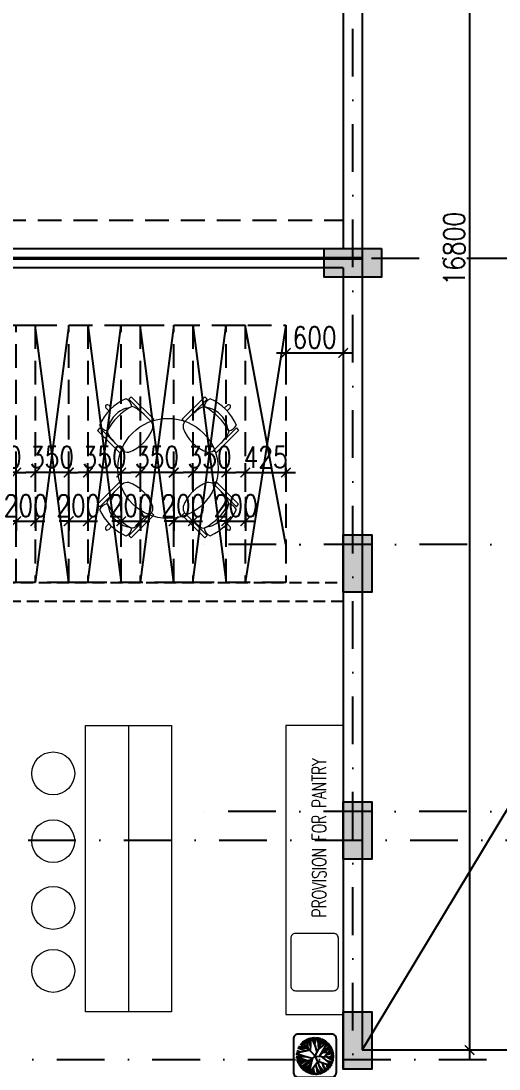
# Model space of a CAD drawing. Extents: x -32840 to 422982, y 280745 to 888746.
# Drawn here: x 235016 to 240023, y 346305 to 357292 of the extents above; entities that cross this region are included whole.
import ezdxf

# ---------------------------------------------------------------- set-up
doc = ezdxf.new("R2010")
doc.units = 0
doc.header["$LTSCALE"] = 1000
doc.header["$PDMODE"] = 3
for name, pattern in [('CONTINOUS', [0]), ('DASHDOT', [1, 0.5, -0.25, 0, -0.25]), ('HIDDEN', [0.375, 0.25, -0.125]), ('HIDDEN2', [0.1875, 0.125, -0.0625])]:
    doc.linetypes.add(name, pattern=pattern)
doc.layers.get('Defpoints').update_dxf_attribs({"linetype": 'HIDDEN'})
for name, color, linetype in [('3', 3, 'Continuous'), ('A-Chejja', 5, 'HIDDEN'), ('a-dim', 3, 'Continuous'), ('A-duct', 1, 'Continuous'), ('A-GRID', 31, 'DASHDOT'), ('A-GRID NO', 40, 'CONTINOUS'), ('A-LOW-WALL', 4, 'Continuous'), ('A-Rail', 1, 'Continuous'), ('A-WALL', 7, 'CONTINOUS'), ('N-LANDSCAPE', 94, 'Continuous'), ('Ra-Hatch', 251, 'Continuous'), ('S-RCWALL', 10, 'Continuous'), ('S-RCWALL HATCH', 165, 'Continuous')]:
    doc.layers.add(name, color=color, linetype=linetype)
doc.layers.add('A-BEAM1', color=1, linetype='HIDDEN2', transparency=0.5)
doc.layers.add('N-FURN', color=1, linetype='Continuous', lineweight=20)
doc.styles.add('ROMANS', font='romans.shx', dxfattribs={"width": 0.8})
doc.dimstyles.new('dim-1', dxfattribs={"dimscale": 100, "dimtxt": 2.25, "dimasz": 1, "dimexe": 1, "dimexo": 1, "dimgap": 0.5, "dimtad": 1, "dimdec": 0, "dimzin": 3, "dimdsep": 46, "dimtxsty": 'ROMANS', "dimblk": 'ARCHTICK', "dimcen": 0.0625, "dimdle": 1, "dimclrd": 256, "dimclre": 256, "dimclrt": 6, "dimadec": 0, "dimazin": 0, "dimtfac": 1, "dimtdec": 0, "dimtix": 1, "dimtmove": 1, "dimatfit": 3, "dimfxl": 1, "dimfrac": 2, "dimtolj": 1, "dimtzin": 3, "dimarcsym": 0})

# ---------------------------------------------------------------- blocks, each defined once
blk = doc.blocks.new('_ArchTick')
at = {"color": 0, "linetype": 'ByBlock', "const_width": 0.15}
blk.add_lwpolyline([(-0.5, -0.5), (0.5, 0.5)], dxfattribs=at)
blk = doc.blocks.new('*D2711')
at = {"layer": 'a-dim', "lineweight": -2, "transparency": 16777216}
for p, q in [((239715, 363405), (239715, 346405)), ((238691, 363305), (239815, 363305)), ((238691, 346505), (239815, 346505))]:
    blk.add_line(p, q, dxfattribs=at)
at = {"layer": 'Defpoints', "color": 0, "transparency": 16777216}
for p in [(238591, 363305), (238591, 346505), (239715, 346505)]:
    blk.add_point(p, dxfattribs=at)
at = {"layer": 'a-dim', "lineweight": -2, "transparency": 16777216, "xscale": 100, "yscale": 100, "zscale": 100}
for p, rotation in [((239715, 363305), 90), ((239715, 346505), 270)]:
    blk.add_blockref('_ArchTick', p, dxfattribs=dict(at, rotation=rotation))
at = {"layer": 'a-dim', "color": 6, "transparency": 16777216, "insert": (239553, 354905), "char_height": 225, "attachment_point": 5, "rotation": 90, "style": 'ROMANS'}
blk.add_mtext('\\A1;16800', dxfattribs=at)
blk = doc.blocks.new('*D2540')
at = {"layer": 'a-dim', "lineweight": -2, "transparency": 16777216}
for p, q in [((237791, 354005), (237791, 353712)), ((238391, 354005), (238391, 353712)), ((237691, 353812), (238491, 353812))]:
    blk.add_line(p, q, dxfattribs=at)
at = {"layer": 'Defpoints', "color": 0, "transparency": 16777216}
for p in [(237791, 354105), (238391, 354105), (238391, 353812)]:
    blk.add_point(p, dxfattribs=at)
at = {"layer": 'a-dim', "lineweight": -2, "transparency": 16777216, "xscale": 100, "yscale": 100, "zscale": 100, "rotation": 180}
blk.add_blockref('_ArchTick', (237791, 353812), dxfattribs=at)
at = {"layer": 'a-dim', "lineweight": -2, "transparency": 16777216, "xscale": 100, "yscale": 100, "zscale": 100}
blk.add_blockref('_ArchTick', (238391, 353812), dxfattribs=at)
at = {"layer": 'a-dim', "color": 6, "transparency": 16777216, "insert": (238091, 353974), "char_height": 225, "attachment_point": 5, "style": 'ROMANS'}
blk.add_mtext('\\A1;600', dxfattribs=at)
blk = doc.blocks.new('*D2552')
at = {"layer": 'a-dim', "lineweight": -2, "transparency": 16777216}
for p, q in [((237366, 352382), (237366, 352658)), ((237791, 352505), (237791, 352658)), ((237366, 352558), (237266, 352558)), ((237366, 352558), (237791, 352558)), ((237791, 352558), (237891, 352558))]:
    blk.add_line(p, q, dxfattribs=at)
at = {"layer": 'Defpoints', "color": 0, "transparency": 16777216}
for p in [(237791, 352558), (237791, 352405), (237366, 352282)]:
    blk.add_point(p, dxfattribs=at)
at = {"layer": 'a-dim', "lineweight": -2, "transparency": 16777216, "xscale": 100, "yscale": 100, "zscale": 100}
blk.add_blockref('_ArchTick', (237366, 352558), dxfattribs=at)
at = {"layer": 'a-dim', "lineweight": -2, "transparency": 16777216, "xscale": 100, "yscale": 100, "zscale": 100, "rotation": 180}
blk.add_blockref('_ArchTick', (237791, 352558), dxfattribs=at)
at = {"layer": 'a-dim', "color": 6, "transparency": 16777216, "insert": (237578, 352720), "char_height": 225, "attachment_point": 5, "style": 'ROMANS'}
blk.add_mtext('\\A1;425', dxfattribs=at)
blk = doc.blocks.new('*D2553')
at = {"layer": 'a-dim', "lineweight": -2, "transparency": 16777216}
for p, q in [((237166, 352305), (237166, 351948)), ((237366, 352305), (237366, 351948)), ((237166, 352048), (237066, 352048)), ((237166, 352048), (237366, 352048)), ((237366, 352048), (237466, 352048))]:
    blk.add_line(p, q, dxfattribs=at)
at = {"layer": 'Defpoints', "color": 0, "transparency": 16777216}
for p in [(237166, 352405), (237366, 352405), (237366, 352048)]:
    blk.add_point(p, dxfattribs=at)
at = {"layer": 'a-dim', "lineweight": -2, "transparency": 16777216, "xscale": 100, "yscale": 100, "zscale": 100}
blk.add_blockref('_ArchTick', (237166, 352048), dxfattribs=at)
at = {"layer": 'a-dim', "lineweight": -2, "transparency": 16777216, "xscale": 100, "yscale": 100, "zscale": 100, "rotation": 180}
blk.add_blockref('_ArchTick', (237366, 352048), dxfattribs=at)
at = {"layer": 'a-dim', "color": 6, "transparency": 16777216, "insert": (237266, 352211), "char_height": 225, "attachment_point": 5, "style": 'ROMANS'}
blk.add_mtext('\\A1;200', dxfattribs=at)
blk = doc.blocks.new('*D2554')
at = {"layer": 'a-dim', "lineweight": -2, "transparency": 16777216}
for p, q in [((236816, 352382), (236816, 352658)), ((237166, 352382), (237166, 352658)), ((236816, 352558), (236716, 352558)), ((237166, 352558), (236816, 352558)), ((237166, 352558), (237266, 352558))]:
    blk.add_line(p, q, dxfattribs=at)
at = {"layer": 'Defpoints', "color": 0, "transparency": 16777216}
for p in [(236816, 352558), (236816, 352282), (237166, 352282)]:
    blk.add_point(p, dxfattribs=at)
at = {"layer": 'a-dim', "lineweight": -2, "transparency": 16777216, "xscale": 100, "yscale": 100, "zscale": 100}
blk.add_blockref('_ArchTick', (236816, 352558), dxfattribs=at)
at = {"layer": 'a-dim', "lineweight": -2, "transparency": 16777216, "xscale": 100, "yscale": 100, "zscale": 100, "rotation": 180}
blk.add_blockref('_ArchTick', (237166, 352558), dxfattribs=at)
at = {"layer": 'a-dim', "color": 6, "transparency": 16777216, "insert": (236991, 352720), "char_height": 225, "attachment_point": 5, "style": 'ROMANS'}
blk.add_mtext('\\A1;350', dxfattribs=at)
blk = doc.blocks.new('*D2555')
at = {"layer": 'a-dim', "lineweight": -2, "transparency": 16777216}
for p, q in [((236616, 352305), (236616, 351948)), ((236816, 352305), (236816, 351948)), ((236616, 352048), (236516, 352048)), ((236616, 352048), (236816, 352048)), ((236816, 352048), (236916, 352048))]:
    blk.add_line(p, q, dxfattribs=at)
at = {"layer": 'Defpoints', "color": 0, "transparency": 16777216}
for p in [(236616, 352405), (236816, 352405), (236816, 352048)]:
    blk.add_point(p, dxfattribs=at)
at = {"layer": 'a-dim', "lineweight": -2, "transparency": 16777216, "xscale": 100, "yscale": 100, "zscale": 100}
blk.add_blockref('_ArchTick', (236616, 352048), dxfattribs=at)
at = {"layer": 'a-dim', "lineweight": -2, "transparency": 16777216, "xscale": 100, "yscale": 100, "zscale": 100, "rotation": 180}
blk.add_blockref('_ArchTick', (236816, 352048), dxfattribs=at)
at = {"layer": 'a-dim', "color": 6, "transparency": 16777216, "insert": (236716, 352211), "char_height": 225, "attachment_point": 5, "style": 'ROMANS'}
blk.add_mtext('\\A1;200', dxfattribs=at)
blk = doc.blocks.new('*D2556')
at = {"layer": 'a-dim', "lineweight": -2, "transparency": 16777216}
for p, q in [((236266, 352382), (236266, 352658)), ((236616, 352382), (236616, 352658)), ((236266, 352558), (236166, 352558)), ((236616, 352558), (236266, 352558)), ((236616, 352558), (236716, 352558))]:
    blk.add_line(p, q, dxfattribs=at)
at = {"layer": 'Defpoints', "color": 0, "transparency": 16777216}
for p in [(236266, 352558), (236266, 352282), (236616, 352282)]:
    blk.add_point(p, dxfattribs=at)
at = {"layer": 'a-dim', "lineweight": -2, "transparency": 16777216, "xscale": 100, "yscale": 100, "zscale": 100}
blk.add_blockref('_ArchTick', (236266, 352558), dxfattribs=at)
at = {"layer": 'a-dim', "lineweight": -2, "transparency": 16777216, "xscale": 100, "yscale": 100, "zscale": 100, "rotation": 180}
blk.add_blockref('_ArchTick', (236616, 352558), dxfattribs=at)
at = {"layer": 'a-dim', "color": 6, "transparency": 16777216, "insert": (236441, 352720), "char_height": 225, "attachment_point": 5, "style": 'ROMANS'}
blk.add_mtext('\\A1;350', dxfattribs=at)
blk = doc.blocks.new('*D2557')
at = {"layer": 'a-dim', "lineweight": -2, "transparency": 16777216}
for p, q in [((236066, 352305), (236066, 351948)), ((236266, 352305), (236266, 351948)), ((236066, 352048), (235966, 352048)), ((236066, 352048), (236266, 352048)), ((236266, 352048), (236366, 352048))]:
    blk.add_line(p, q, dxfattribs=at)
at = {"layer": 'Defpoints', "color": 0, "transparency": 16777216}
for p in [(236066, 352405), (236266, 352405), (236266, 352048)]:
    blk.add_point(p, dxfattribs=at)
at = {"layer": 'a-dim', "lineweight": -2, "transparency": 16777216, "xscale": 100, "yscale": 100, "zscale": 100}
blk.add_blockref('_ArchTick', (236066, 352048), dxfattribs=at)
at = {"layer": 'a-dim', "lineweight": -2, "transparency": 16777216, "xscale": 100, "yscale": 100, "zscale": 100, "rotation": 180}
blk.add_blockref('_ArchTick', (236266, 352048), dxfattribs=at)
at = {"layer": 'a-dim', "color": 6, "transparency": 16777216, "insert": (236166, 352211), "char_height": 225, "attachment_point": 5, "style": 'ROMANS'}
blk.add_mtext('\\A1;200', dxfattribs=at)
blk = doc.blocks.new('*D2558')
at = {"layer": 'a-dim', "lineweight": -2, "transparency": 16777216}
for p, q in [((235716, 352505), (235716, 352658)), ((236066, 352382), (236066, 352658)), ((235716, 352558), (235616, 352558)), ((236066, 352558), (235716, 352558)), ((236066, 352558), (236166, 352558))]:
    blk.add_line(p, q, dxfattribs=at)
at = {"layer": 'Defpoints', "color": 0, "transparency": 16777216}
for p in [(235716, 352558), (235716, 352405), (236066, 352282)]:
    blk.add_point(p, dxfattribs=at)
at = {"layer": 'a-dim', "lineweight": -2, "transparency": 16777216, "xscale": 100, "yscale": 100, "zscale": 100}
blk.add_blockref('_ArchTick', (235716, 352558), dxfattribs=at)
at = {"layer": 'a-dim', "lineweight": -2, "transparency": 16777216, "xscale": 100, "yscale": 100, "zscale": 100, "rotation": 180}
blk.add_blockref('_ArchTick', (236066, 352558), dxfattribs=at)
at = {"layer": 'a-dim', "color": 6, "transparency": 16777216, "insert": (235891, 352720), "char_height": 225, "attachment_point": 5, "style": 'ROMANS'}
blk.add_mtext('\\A1;350', dxfattribs=at)
blk = doc.blocks.new('*D2559')
at = {"layer": 'a-dim', "lineweight": -2, "transparency": 16777216}
for p, q in [((235516, 352305), (235516, 351948)), ((235716, 352305), (235716, 351948)), ((235516, 352048), (235416, 352048)), ((235516, 352048), (235716, 352048)), ((235716, 352048), (235816, 352048))]:
    blk.add_line(p, q, dxfattribs=at)
at = {"layer": 'Defpoints', "color": 0, "transparency": 16777216}
for p in [(235516, 352405), (235716, 352405), (235716, 352048)]:
    blk.add_point(p, dxfattribs=at)
at = {"layer": 'a-dim', "lineweight": -2, "transparency": 16777216, "xscale": 100, "yscale": 100, "zscale": 100}
blk.add_blockref('_ArchTick', (235516, 352048), dxfattribs=at)
at = {"layer": 'a-dim', "lineweight": -2, "transparency": 16777216, "xscale": 100, "yscale": 100, "zscale": 100, "rotation": 180}
blk.add_blockref('_ArchTick', (235716, 352048), dxfattribs=at)
at = {"layer": 'a-dim', "color": 6, "transparency": 16777216, "insert": (235616, 352211), "char_height": 225, "attachment_point": 5, "style": 'ROMANS'}
blk.add_mtext('\\A1;200', dxfattribs=at)
blk = doc.blocks.new('*D2560')
at = {"layer": 'a-dim', "lineweight": -2, "transparency": 16777216}
for p, q in [((235166, 352505), (235166, 352658)), ((235516, 352382), (235516, 352658)), ((235166, 352558), (235066, 352558)), ((235516, 352558), (235166, 352558)), ((235516, 352558), (235616, 352558))]:
    blk.add_line(p, q, dxfattribs=at)
at = {"layer": 'Defpoints', "color": 0, "transparency": 16777216}
for p in [(235166, 352558), (235166, 352405), (235516, 352282)]:
    blk.add_point(p, dxfattribs=at)
at = {"layer": 'a-dim', "lineweight": -2, "transparency": 16777216, "xscale": 100, "yscale": 100, "zscale": 100}
blk.add_blockref('_ArchTick', (235166, 352558), dxfattribs=at)
at = {"layer": 'a-dim', "lineweight": -2, "transparency": 16777216, "xscale": 100, "yscale": 100, "zscale": 100, "rotation": 180}
blk.add_blockref('_ArchTick', (235516, 352558), dxfattribs=at)
at = {"layer": 'a-dim', "color": 6, "transparency": 16777216, "insert": (235341, 352720), "char_height": 225, "attachment_point": 5, "style": 'ROMANS'}
blk.add_mtext('\\A1;350', dxfattribs=at)
blk = doc.blocks.new('*D2561')
at = {"layer": 'a-dim', "lineweight": -2, "transparency": 16777216}
for p, q in [((234966, 352305), (234966, 351948)), ((235166, 352305), (235166, 351948)), ((234966, 352048), (234866, 352048)), ((234966, 352048), (235166, 352048)), ((235166, 352048), (235266, 352048))]:
    blk.add_line(p, q, dxfattribs=at)
at = {"layer": 'Defpoints', "color": 0, "transparency": 16777216}
for p in [(234966, 352405), (235166, 352405), (235166, 352048)]:
    blk.add_point(p, dxfattribs=at)
at = {"layer": 'a-dim', "lineweight": -2, "transparency": 16777216, "xscale": 100, "yscale": 100, "zscale": 100}
blk.add_blockref('_ArchTick', (234966, 352048), dxfattribs=at)
at = {"layer": 'a-dim', "lineweight": -2, "transparency": 16777216, "xscale": 100, "yscale": 100, "zscale": 100, "rotation": 180}
blk.add_blockref('_ArchTick', (235166, 352048), dxfattribs=at)
at = {"layer": 'a-dim', "color": 6, "transparency": 16777216, "insert": (235066, 352211), "char_height": 225, "attachment_point": 5, "style": 'ROMANS'}
blk.add_mtext('\\A1;200', dxfattribs=at)
blk = doc.blocks.new('*D2562')
at = {"layer": 'a-dim', "lineweight": -2, "transparency": 16777216}
for p, q in [((234616, 352505), (234616, 352658)), ((234966, 352382), (234966, 352658)), ((234616, 352558), (234516, 352558)), ((234966, 352558), (234616, 352558)), ((234966, 352558), (235066, 352558))]:
    blk.add_line(p, q, dxfattribs=at)
at = {"layer": 'Defpoints', "color": 0, "transparency": 16777216}
for p in [(234616, 352558), (234616, 352405), (234966, 352282)]:
    blk.add_point(p, dxfattribs=at)
at = {"layer": 'a-dim', "lineweight": -2, "transparency": 16777216, "xscale": 100, "yscale": 100, "zscale": 100}
blk.add_blockref('_ArchTick', (234616, 352558), dxfattribs=at)
at = {"layer": 'a-dim', "lineweight": -2, "transparency": 16777216, "xscale": 100, "yscale": 100, "zscale": 100, "rotation": 180}
blk.add_blockref('_ArchTick', (234966, 352558), dxfattribs=at)
at = {"layer": 'a-dim', "color": 6, "transparency": 16777216, "insert": (234791, 352720), "char_height": 225, "attachment_point": 5, "style": 'ROMANS'}
blk.add_mtext('\\A1;350', dxfattribs=at)
blk = doc.blocks.new('WWWWW')
at = {"layer": 'N-FURN', "lineweight": 5}
for p, q in [((370912, -176778), (370943, -176810)), ((370972, -176781), (370941, -176750)), ((371128, -176780), (371156, -176775)), ((371156, -176775), (371182, -176763)), ((371208, -176769), (371182, -176763)), ((371240, -176789), (371208, -176769)), ((371884, -176789), (371917, -176769)), ((371917, -176769), (371942, -176763)), ((371969, -176775), (371942, -176763)), ((371997, -176780), (371969, -176775)), ((372152, -176781), (372184, -176750)), ((372212, -176778), (372182, -176810)), ((371271, -176817), (371240, -176789)), ((371311, -176845), (371271, -176817)), ((371813, -176845), (371853, -176817)), ((371853, -176817), (371884, -176789)), ((370925, -177020), (370936, -176993)), ((370936, -176993), (370942, -176965)), ((372188, -176993), (372183, -176965)), ((372200, -177020), (372188, -176993)), ((370925, -177020), (370930, -177045)), ((370930, -177045), (370950, -177078)), ((370950, -177078), (370978, -177109)), ((370978, -177109), (371006, -177149)), ((372147, -177109), (372118, -177149)), ((372174, -177078), (372147, -177109)), ((372194, -177045), (372174, -177078)), ((372200, -177020), (372194, -177045)), ((370978, -177693), (371006, -177654)), ((372147, -177693), (372118, -177654)), ((370925, -177783), (370930, -177757)), ((370930, -177757), (370950, -177725)), ((370950, -177725), (370978, -177693)), ((372174, -177725), (372147, -177693)), ((372194, -177757), (372174, -177725)), ((372200, -177783), (372194, -177757)), ((370925, -177783), (370936, -177809)), ((370936, -177809), (370942, -177837)), ((372188, -177809), (372183, -177837)), ((372200, -177783), (372188, -177809)), ((371271, -177986), (371240, -178014)), ((371311, -177958), (371271, -177986)), ((371813, -177958), (371853, -177986)), ((371853, -177986), (371884, -178014)), ((370912, -178025), (370943, -177993)), ((370972, -178022), (370941, -178053)), ((371128, -178023), (371156, -178028)), ((371156, -178028), (371182, -178039)), ((371208, -178034), (371182, -178039)), ((371240, -178014), (371208, -178034)), ((371884, -178014), (371917, -178034)), ((371917, -178034), (371942, -178039)), ((371969, -178028), (371942, -178039)), ((371997, -178023), (371969, -178028)), ((372152, -178022), (372184, -178053)), ((372212, -178025), (372182, -177993))]:
    blk.add_line(p, q, dxfattribs=at)
for points in [[(371176, -176661), (371152, -176686), (371389, -176923), (371413, -176898)], [(371948, -176661), (371973, -176686), (371736, -176923), (371711, -176898)], [(370847, -176989), (370822, -177014), (371059, -177251), (371084, -177226)], [(372278, -176989), (372302, -177014), (372065, -177251), (372040, -177226)], [(370847, -177814), (370822, -177789), (371059, -177552), (371084, -177576)], [(372278, -177814), (372302, -177789), (372065, -177552), (372040, -177576)], [(371176, -178142), (371152, -178117), (371389, -177880), (371413, -177904)], [(371948, -178142), (371973, -178117), (371736, -177880), (371711, -177904)]]:
    blk.add_lwpolyline(points, close=True, dxfattribs=at)
blk.add_circle((371562, -177413), 525, dxfattribs=at)
for centre, radius, start, end in [((371329, -177168), 527, 113.1534, 156.6199), ((370926, -176764), 20.1, 44.5638, 225.2094), ((371468, -177307), 614, 118.1857, 152.168), ((371081, -176778), 103, 8.1567, 66.3325), ((372044, -176778), 103, 113.6675, 171.8433), ((371656, -177307), 614, 27.832, 61.8143), ((371795, -177168), 527, 23.3801, 66.8466), ((372198, -176764), 20.1, 314.7906, 135.4362), ((371209, -177048), 280, 106.8842, 162.889), ((371916, -177048), 280, 17.111, 73.1158), ((370959, -176893), 132, 210.2855, 254.7717), ((371011, -176849), 417, 289.7357, 340.0375), ((371297, -176978), 107, 352.8416, 31.0828), ((371827, -176978), 107, 148.9172, 187.1584), ((372113, -176849), 417, 199.9625, 250.2643), ((372165, -176893), 132, 285.2283, 329.7145), ((371139, -177142), 100, 236.8897, 277.6146), ((371986, -177142), 100, 262.3854, 303.1103), ((371139, -177660), 100, 82.3854, 123.1103), ((371011, -177954), 417, 19.9625, 70.2643), ((372113, -177954), 417, 109.7357, 160.0375), ((371986, -177660), 100, 56.8897, 97.6146), ((370959, -177910), 132, 105.2283, 149.7145), ((371329, -177634), 527, 203.3801, 246.8466), ((371468, -177496), 614, 207.832, 241.8143), ((371209, -177755), 280, 197.111, 253.1158), ((371297, -177824), 107, 328.9172, 7.1584), ((371827, -177824), 107, 172.8416, 211.0828), ((371656, -177496), 614, 298.1857, 332.168), ((371916, -177755), 280, 286.8842, 342.889), ((371795, -177634), 527, 293.1534, 336.6199), ((372165, -177910), 132, 30.2855, 74.7717), ((370926, -178039), 20.1, 134.7906, 315.4362), ((371081, -178025), 103, 293.6675, 351.8433), ((372044, -178025), 103, 188.1567, 246.3325), ((372198, -178039), 20.1, 224.5638, 45.2094)]:
    blk.add_arc(centre, radius, start, end, dxfattribs=at)
blk = doc.blocks.new('A$C24053CDC')
at = {"layer": '3'}
for points in [[(81, 321), (36, 371), (100, 353), (78, 427)], [(89, 403), (67, 415)], [(93, 381), (84, 431)], [(149, 361), (89, 436)], [(141, 381), (100, 443)], [(161, 330), (109, 451)], [(133, 443), (116, 455)], [(198, 371), (121, 459)], [(154, 419), (133, 466)], [(169, 403), (145, 471)], [(169, 446), (146, 471)], [(247, 248), (156, 479)], [(234, 390), (173, 483)], [(202, 438), (189, 487)], [(243, 363), (198, 488)], [(224, 460), (207, 489)], [(215, 327), (327, 480)], [(226, 412), (222, 492)], [(266, 447), (230, 493)], [(272, 404), (255, 493)], [(287, 426), (267, 492)], [(278, 456), (283, 489)], [(280, 272), (339, 475)], [(282, 442), (306, 487)], [(300, 342), (329, 479)], [(300, 342), (398, 442)], [(320, 362), (360, 466)], [(339, 414), (381, 452)], [(339, 381), (432, 410)], [(367, 390), (414, 427)], [(52, 281), (3, 276)], [(43, 286), (4, 290)], [(93, 257), (8, 309)], [(41, 321), (11, 318)], [(104, 305), (15, 329)], [(69, 314), (23, 347)], [(169, 252), (31, 363)], [(222, 309), (37, 375)], [(67, 381), (45, 386)], [(89, 357), (52, 398)], [(76, 371), (61, 408)], [(247, 248), (442, 398)], [(287, 278), (493, 224)], [(291, 310), (435, 407)], [(327, 306), (483, 316)], [(339, 318), (435, 404)], [(344, 309), (493, 262)], [(367, 310), (462, 366)], [(385, 296), (489, 294)], [(405, 333), (452, 382)], [(409, 288), (493, 258)], [(418, 313), (474, 342)], [(424, 296), (487, 305)], [(437, 278), (490, 281)], [(441, 325), (469, 354)], [(455, 333), (479, 329)], [(459, 316), (482, 321)], [(247, 248), (0, 262)], [(65, 258), (0, 238)], [(28, 248), (0, 252)], [(48, 258), (3, 269)], [(45, 252), (3, 216)], [(105, 233), (4, 203)], [(57, 220), (4, 208)], [(78, 225), (8, 188)], [(76, 197), (11, 173)], [(45, 187), (19, 155)], [(125, 255), (27, 136)], [(117, 164), (31, 131)], [(169, 215), (32, 131)], [(64, 144), (36, 119)], [(156, 194), (41, 111)], [(81, 140), (45, 107)], [(189, 252), (81, 65)], [(178, 140), (88, 61)], [(137, 196), (92, 196)], [(210, 172), (92, 57)], [(247, 248), (137, 25)], [(197, 146), (211, 4)], [(219, 191), (282, 4)], [(249, 247), (248, 247), (245, 247), (248, 247), (249, 247)], [(247, 248), (417, 62)], [(306, 184), (299, 5)], [(315, 173), (490, 211)], [(328, 159), (466, 135)], [(339, 147), (352, 24)], [(347, 262), (494, 252)], [(370, 184), (473, 147)], [(385, 147), (470, 142)], [(389, 258), (493, 258)], [(393, 249), (493, 216)], [(435, 197), (485, 179)], [(95, 111), (51, 98)], [(118, 126), (60, 86)], [(122, 66), (98, 50)], [(137, 102), (112, 41)], [(165, 83), (121, 34)], [(152, 57), (158, 18)], [(191, 81), (169, 13)], [(178, 41), (182, 9)], [(189, 130), (193, 6)], [(252, 90), (224, 1)], [(239, 127), (295, 5)], [(243, 58), (268, 1)], [(250, 38), (243, 0)], [(302, 127), (335, 17)], [(319, 75), (319, 10)], [(343, 105), (380, 38)], [(347, 71), (374, 37)], [(352, 132), (459, 122)], [(377, 130), (437, 90)], [(381, 102), (381, 41)], [(381, 74), (393, 47)], [(394, 85), (400, 53)], [(405, 111), (428, 79)]]:
    blk.add_lwpolyline(points, dxfattribs=at)
blk = doc.blocks.new('GR')
at = {"layer": 'A-GRID'}
for p, q in [((241068, 436985), (241068, 465812)), ((214260, 451080), (256876, 451080)), ((228668, 444980), (256876, 444980)), ((234968, 442680), (256876, 442680))]:
    blk.add_line(p, q, dxfattribs=at)
for points in [[(256879, 448580), (256575, 448580), (256267, 448080), (239370, 448080)], [(256876, 445780), (256573, 445780), (256264, 445280), (239367, 445280)]]:
    blk.add_lwpolyline(points, dxfattribs=at)

msp = doc.modelspace()

# ---------------------------------------------------------------- hatches: boundary and pattern name
at = {"layer": 'S-RCWALL HATCH'}
for points in [[(238190.9, 354905.3), (238190.9, 354605.3), (238790.9, 354605.3), (238790.9, 354905.3)], [(238390.6, 351305.1), (238690.6, 351305.1), (238690.6, 351905.2), (238390.6, 351905.2)], [(238390.6, 348505.3), (238690.6, 348505.3), (238690.6, 349105.3), (238390.6, 349105.3)], [(238390.6, 346905.3), (238690.6, 346905.3), (238690.6, 346305.3), (238390.6, 346305.3)]]:
    msp.add_hatch(color=253, dxfattribs=at).paths.add_polyline_path(points)

# ---------------------------------------------------------------- linework, layer by layer
at = {"layer": 'A-BEAM1'}
msp.add_lwpolyline([(238390.6, 351405), (238390.6, 351205), (229390.6, 351205), (229390.6, 351405)], close=True, dxfattribs=at)
at = {"layer": 'A-Chejja', "color": 1}
msp.add_line((229190.6, 355205), (238390.6, 355205), dxfattribs=at)
msp.add_lwpolyline([(232890.6, 351405), (232890.6, 354105), (237790.6, 354105), (237790.6, 351405)], close=True, dxfattribs=at)
at = {"layer": 'A-Chejja'}
for points in [[(235165.6, 351405), (234965.6, 351405), (234965.6, 354105), (235165.6, 354105)], [(235715.6, 351405), (235515.6, 351405), (235515.6, 354105), (235715.6, 354105)], [(236265.6, 351405), (236065.6, 351405), (236065.6, 354105), (236265.6, 354105)], [(236815.6, 351405), (236615.6, 351405), (236615.6, 354105), (236815.6, 354105)], [(237365.6, 351405), (237165.6, 351405), (237165.6, 354105), (237365.6, 354105)]]:
    msp.add_lwpolyline(points, close=True, dxfattribs=at)
at = {"layer": 'A-duct'}
msp.add_line((248690.6, 363305), (238590.6, 346505), dxfattribs=at)
at = {"layer": 'A-duct', "color": 8}
for p, q in [((235515.6, 351405), (235165.6, 354105)), ((235515.6, 354105), (235165.6, 351405)), ((235715.6, 351405), (236065.6, 354105)), ((235715.6, 354105), (236065.6, 351405)), ((236615.6, 351405), (236265.6, 354105)), ((236615.6, 354105), (236265.6, 351405)), ((236815.6, 351405), (237165.6, 354105)), ((236815.6, 354105), (237165.6, 351405)), ((237790.6, 351805), (237365.6, 354105)), ((237790.6, 354105), (237365.6, 351405))]:
    msp.add_line(p, q, dxfattribs=at)
at = {"layer": 'A-LOW-WALL'}
for p, q in [((238390.6, 354905), (229390.6, 354905)), ((238390.6, 354705), (229390.6, 354705))]:
    msp.add_line(p, q, dxfattribs=at)
at = {"layer": 'A-Rail'}
for p, q in [((232590.6, 354811), (238590.6, 354811)), ((232590.6, 354799), (238590.6, 354799))]:
    msp.add_line(p, q, dxfattribs=at)
at = {"layer": 'A-WALL'}
for p, q in [((238390.6, 363505), (238390.6, 354905)), ((238590.6, 363305), (238590.6, 355205)), ((238590.6, 355205), (238590.6, 346505)), ((238390.6, 354705), (238390.6, 346305)), ((238590.6, 346505), (248690.6, 346505))]:
    msp.add_line(p, q, dxfattribs=at)
at = {"layer": 'N-FURN', "lineweight": 5}
for p, q in [((236140.6, 349905), (236140.6, 346905)), ((238390.6, 349905), (237790.6, 349905)), ((237790.6, 349905), (237790.6, 346876.2)), ((237790.6, 346876.2), (238390.6, 346876.2))]:
    msp.add_line(p, q, dxfattribs=at)
msp.add_lwpolyline([(235690.6, 349905), (236590.6, 349905), (236590.6, 346905), (235690.6, 346905)], close=True, dxfattribs=at)
msp.add_lwpolyline([(238290.6, 347726.2), (237890.6, 347726.2, 0.4142136), (237840.6, 347676.2), (237840.6, 347176.2, 0.4142136), (237890.6, 347126.2), (238290.6, 347126.2, 0.4142136), (238340.6, 347176.2), (238340.6, 347676.2, 0.4142136)], format="xyb", close=True, dxfattribs=at)
for centre in [(235353, 349404.3), (235353, 348694.3), (235353, 347994.3), (235353, 347334.3)]:
    msp.add_circle(centre, 225, dxfattribs=at)
at = {"layer": 'N-LANDSCAPE', "ltscale": 10}
msp.add_lwpolyline([(237919.7, 346220.6), (238269.7, 346220.6, 0.4142136), (238319.7, 346270.6), (238319.7, 346620.6, 0.4142136), (238269.7, 346670.6), (237919.7, 346670.6, 0.4142136), (237869.7, 346620.6), (237869.7, 346270.6, 0.4142136)], format="xyb", close=True, dxfattribs=at)
at = {"layer": 'S-RCWALL'}
for points in [[(238790.9, 354905.3), (238790.9, 354605.3), (238190.9, 354605.3), (238190.9, 354905.3)], [(238390.6, 351905.1), (238690.6, 351905.1), (238690.6, 351305.1), (238390.6, 351305.1)], [(238390.6, 349105.3), (238690.6, 349105.3), (238690.6, 348505.3), (238390.6, 348505.3)], [(238390.6, 346905.3), (238690.6, 346905.3), (238690.6, 346305.3), (238390.6, 346305.3)]]:
    msp.add_lwpolyline(points, close=True, dxfattribs=at)

# ---------------------------------------------------------------- block references
at = {"layer": 'A-GRID NO'}
msp.add_blockref('GR', (-2577.2, -96275.4), dxfattribs=at)
at = {"layer": 'N-LANDSCAPE', "ltscale": 10, "xscale": 0.8064, "yscale": 0.8064, "zscale": 0.8064, "rotation": 180}
msp.add_blockref('A$C24053CDC', (238295.7, 346641.1), dxfattribs=at)
at = {"layer": 'Ra-Hatch', "lineweight": 5}
msp.add_blockref('WWWWW', (-135006.5, 530014.4), dxfattribs=at)

# ---------------------------------------------------------------- texts
at = {"layer": 'N-FURN', "lineweight": 5, "style": 'ROMANS', "width": 0.7}
msp.add_text('PROVISION FOR PANTRY', height=150, rotation=90, dxfattribs=at).set_placement((238214, 347895, 0))

# ---------------------------------------------------------------- dimensions: what is measured, and where the dimension line sits
at = {"layer": 'a-dim'}
dim = msp.add_linear_dim(base=(239715.4, 346505), p1=(238590.6, 363305), p2=(238590.6, 346505), angle=90, dimstyle='dim-1', dxfattribs=at)
dim.commit()
dim.dimension.update_dxf_attribs({"geometry": '*D2711', "text_midpoint": (239552.9, 354905)})
for base, p1, p2, picture, middle in [((238390.6, 353811.7), (237790.6, 354105), (238390.6, 354105), '*D2540', (238090.6, 353974.2)), ((234615.6, 352557.5), (234965.6, 352281.5), (234615.6, 352405), '*D2562', (234790.6, 352720)), ((235165.6, 352557.5), (235515.6, 352281.5), (235165.6, 352405), '*D2560', (235340.6, 352720)), ((235715.6, 352557.5), (236065.6, 352281.5), (235715.6, 352405), '*D2558', (235890.6, 352720)), ((236265.6, 352557.5), (236615.6, 352281.5), (236265.6, 352281.5), '*D2556', (236440.6, 352720)), ((236815.6, 352557.5), (237165.6, 352281.5), (236815.6, 352281.5), '*D2554', (236990.6, 352720)), ((237790.6, 352557.5), (237365.6, 352281.5), (237790.6, 352405), '*D2552', (237578.1, 352720)), ((235165.6, 352048.4), (234965.6, 352405), (235165.6, 352405), '*D2561', (235065.6, 352210.9)), ((235715.6, 352048.4), (235515.6, 352405), (235715.6, 352405), '*D2559', (235615.6, 352210.9)), ((236265.6, 352048.4), (236065.6, 352405), (236265.6, 352405), '*D2557', (236165.6, 352210.9)), ((236815.6, 352048.4), (236615.6, 352405), (236815.6, 352405), '*D2555', (236715.6, 352210.9)), ((237365.6, 352048.4), (237165.6, 352405), (237365.6, 352405), '*D2553', (237265.6, 352210.9))]:
    dim = msp.add_linear_dim(base=base, p1=p1, p2=p2, dimstyle='dim-1', dxfattribs=at)
    dim.commit()
    dim.dimension.update_dxf_attribs({"geometry": picture, "text_midpoint": middle})

doc.saveas('drawing.dxf')
